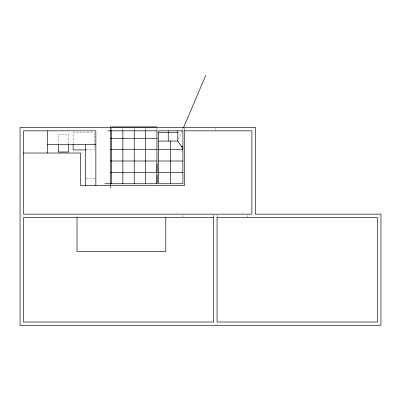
<?xml version="1.0" encoding="UTF-8"?>
<svg xmlns="http://www.w3.org/2000/svg" width="401" height="401" viewBox="0 0 401 401"><rect width="100%" height="100%" fill="white"/><g stroke="black" fill="none" stroke-linecap="round" stroke-linejoin="round"><path stroke-width="0.3" stroke-dasharray="2 1.5" d="M178.53 139.347L182.199 130.726M182.445 130.15L183.177 128.425M86.205 149.899L94.295 149.899L94.295 145.633M86.21 178.63L95.248 178.63M247.788 215.277L247.788 217.553M217.061 214.761L217.061 217.553M215.352 128.551L215.352 130.26M213.648 214.761L213.648 217.257M184.625 128.039L184.625 130.536M182.916 215.277L182.916 216.986M156.966 128.099L156.966 129.894M145.598 128.099L145.598 129.894M134.225 128.099L134.225 129.894M122.856 128.099L122.856 129.894M111.488 128.099L111.488 129.894M94.295 145.022L94.295 132.831L73.127 132.831L73.127 143.804M68.536 143.428L68.536 134.245L58.29 134.245L58.29 143.428"/><path stroke-width="0.6" d="M104.897 183.753L156.966 183.753L156.991 175.082M156.991 163.723L156.966 172.395L110.531 172.38M183.422 127.854L205.688 75.553M111.488 126.901L156.966 126.901M107.804 130.826L156.966 130.826M184.625 130.826L251.888 130.826L251.888 214.139L23.464 214.139L23.464 130.826L95.849 130.826L95.849 185.457M158.676 132.536L177.793 132.536M110.531 138.27L156.966 138.27M158.676 141.072L177.793 141.072L182.916 148.756M47.363 144.485L95.849 144.485M181.207 146.195L182.916 146.195M110.531 149.643L156.966 149.643M158.676 149.643L182.916 149.643M85.578 149.899L73.127 149.899L73.127 144.415M23.464 153.022L80.486 153.022L80.486 185.457L184.625 185.457L184.625 130.536M110.531 161.012L156.966 161.012M158.676 161.012L182.916 161.012M158.676 172.38L182.916 172.38M213.648 217.553L23.464 217.553L23.464 322.033L213.648 322.033L213.648 217.257M217.061 217.553L377.536 217.553L377.536 322.033L217.061 322.033L217.061 217.257M177.793 130.826L177.793 141.072M170.625 141.072L170.625 183.753M168.235 130.826L168.235 141.072M165.798 217.553L165.798 251.527L77.022 251.527L77.022 217.553M156.966 130.49L156.966 183.768M145.598 130.49L145.598 183.768M134.225 130.49L134.225 183.753M122.856 130.49L122.856 183.753M111.488 130.49L111.488 183.753M110.531 126.561L110.531 188.039M85.608 144.485L85.608 185.457M68.536 144.039L68.536 151.999L58.29 151.999L58.29 144.039M47.363 130.826L47.363 153.022M255.302 127.413L20.05 127.413L20.05 325.447L380.95 325.447L380.95 214.139L255.302 214.139L255.302 127.413M182.916 130.826L158.676 130.826L158.676 183.753L182.916 183.753L182.916 130.826"/></g></svg>
